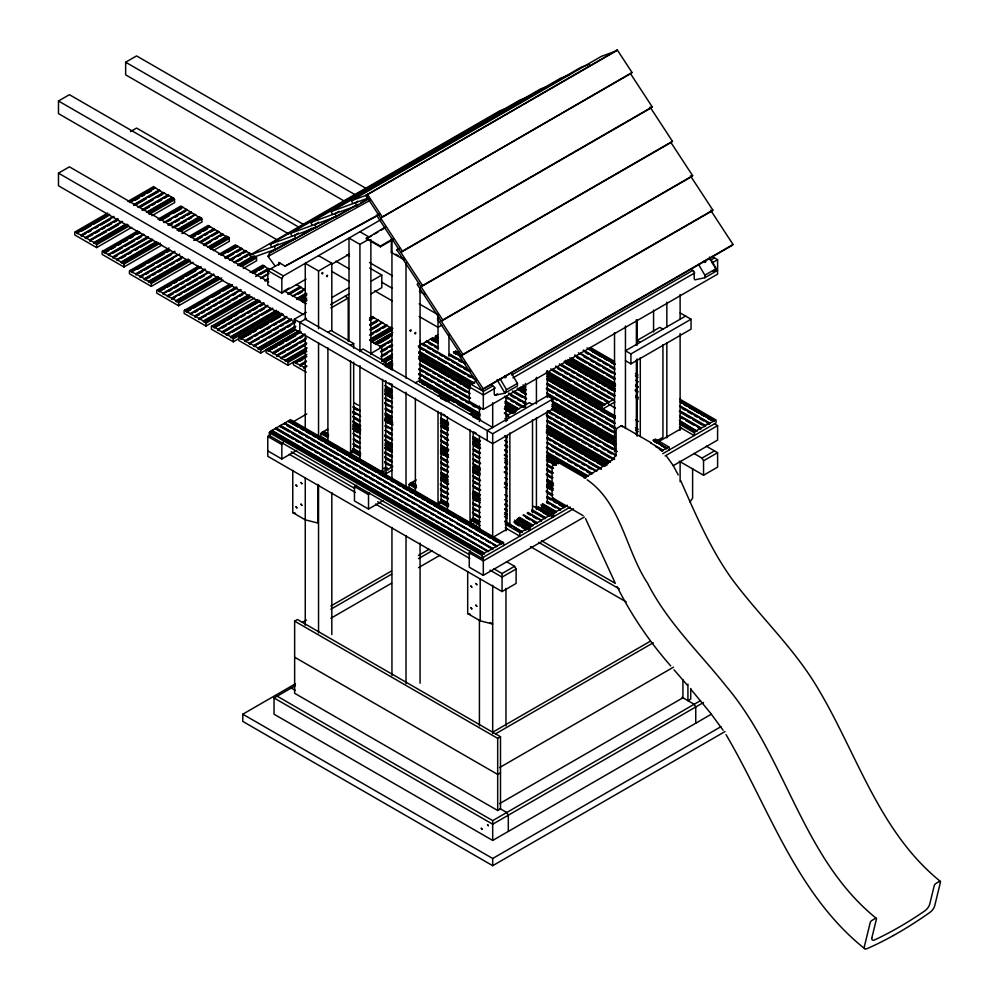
<?xml version="1.0" encoding="UTF-8"?>
<svg xmlns="http://www.w3.org/2000/svg" width="999" height="999" viewBox="0 0 999 999"><rect width="100%" height="100%" fill="white"/><g stroke="black" fill="none" stroke-linecap="round" stroke-linejoin="round"><path stroke-width="1.5" d="M871.89 937.724L876.435 919.092A2.173 0.924 -49.2 0 0 875.236 918.518L872.115 920.304A2.173 0.924 -49.2 0 0 870.179 922.714L864.372 946.528A6.531 2.76 -49.2 0 0 867.969 948.251A284.765 120.142 -49.2 0 0 893.418 935.514M296.865 237.637L269.593 252.909L268.032 256.368L275.249 266.258M511.113 372.615L517.432 383.379L506.493 389.685L504.932 393.144L494.992 395.279L494.255 394.081L494.255 386.863L490.397 384.64M280.369 263.261L267.782 270.529L267.782 284.965L281.83 293.069L281.83 278.646L283.391 275.936L380.731 219.743M570.329 507.055L481.755 558.191L269.343 435.552L269.343 432.667L271.366 430.769L484.415 553.771L484.415 553.046L271.99 430.419L271.366 431.493L271.366 430.769M267.782 450.886L281.83 459.003L281.83 444.567L283.391 441.87M392.132 470.167L385.701 473.876L320.879 436.451L320.879 433.566L322.914 431.68L328.309 434.79M437.55 334.827L434.902 337.088L437.587 338.636M356.543 485.302L354.458 486.501L354.458 500.936L368.519 509.04L368.519 494.617L369.555 492.819M392.02 466.62L387.737 469.817L387.737 469.093L386.326 469.905L385.701 473.876M480.194 528.434L409.128 487.4L409.128 484.515L411.163 482.629L416.521 485.726M711.975 256.468L717.607 259.715L717.607 274.138L483.316 409.403L469.268 401.286L469.268 386.85L470.829 384.153L476.236 381.031M584.303 517.02L483.316 575.324L469.268 567.207L469.268 552.784L470.304 550.973M481.755 558.191L482.38 554.22L484.415 553.771M527.484 528.683L530.169 530.232L530.169 527.347L532.829 525.099L519.393 517.332M614.885 401.973L602.022 409.403L602.022 406.518L604.682 404.258L547.115 371.029M549.575 514.385L553.608 516.708L553.608 513.823L556.256 511.575L542.819 503.808M679.382 427.01L694.18 435.552L694.804 431.58L696.827 431.131L679.357 420.317M504.52 376.099C503.571 379.508 508.379 376.71 504.92 375.861M689.934 501.96L692.607 498.189L692.607 468.531M630.631 73.864L652.247 106.905L650.761 108.129L400.849 252.41L402.347 251.186L365.896 195.454L617.295 49.95L632.042 72.502L630.556 73.726L380.644 218.007L632.042 72.502M650.012 106.993L672.452 141.309L670.953 142.532L421.054 286.813L422.552 285.589L376.748 215.547L378.234 214.323M615.809 51.174L617.295 49.95M671.041 142.657L692.657 175.712L691.158 176.935L441.258 321.216L442.744 319.992L396.953 249.95L398.439 248.726M418.643 283.129L417.157 284.353L462.949 354.383L461.463 355.619L711.363 211.338L712.861 210.102L690.409 175.787M438.848 317.532L437.362 318.756L483.154 388.786L481.668 390.022L457.567 353.159L459.053 351.935M710.614 210.19L733.054 244.505L731.568 245.742L481.668 390.022M277.959 240.334L58.479 113.624L58.479 100.999L69.418 94.693L299.663 227.622M345.117 201.561L125.649 74.85L125.649 62.225L136.576 55.919L365.472 188.062M295.467 322.59L58.479 185.764L58.479 173.139L69.418 166.833L268.694 281.88M130.507 131.568L136.576 128.059L303.534 224.45M107.717 213.074L74.775 232.093L74.775 234.977L96.641 247.602L131.643 227.385M127.909 201.411L153.496 186.638L163.486 193.132M75.4 231.731L76.811 232.542L107.767 214.66M129.321 202.223L154.895 187.45M76.811 232.542L76.811 233.267L109.74 214.248M129.945 202.585L155.519 187.812M81.468 231.293L90.897 225.849M93.581 224.3L108.404 215.747M135.327 200.2L139.361 197.864M142.058 196.316L144.755 194.755M147.44 193.207L151.486 190.871M76.811 233.267L81.094 235.027L113.411 216.371M133.616 204.708L159.191 189.935M81.094 235.027L81.094 235.739L114.036 216.721M133.616 205.432L159.815 190.297M81.094 235.739L85.764 233.766M88.461 232.218L91.146 230.657M95.192 228.334L97.877 226.773M100.574 225.225L110.002 219.78M135.589 205.007L146.353 198.789M149.051 197.24L158.479 191.796M81.731 236.101L81.731 235.377L85.39 237.5L117.707 218.843M137.912 207.18L163.486 192.42M85.39 237.5L85.39 238.224L118.332 219.206M138.536 207.542L164.111 192.77L168.406 195.979L168.406 195.255L172.078 197.377L172.39 198.277L148.152 212.263M85.39 238.224L92.757 234.703M95.442 233.142L99.488 230.806M102.173 229.258L104.87 227.697M107.567 226.149L111.601 223.813M114.298 222.265L116.983 220.704M139.872 207.492L153.346 199.713M157.38 197.377L162.762 194.268M86.014 238.586L86.014 237.862L89.685 239.985L122.003 221.328M142.208 209.665L167.782 194.892M89.685 239.985L89.685 240.709L122.627 221.691M142.208 210.389L168.406 195.255M89.685 240.709L106.468 231.731M109.166 230.182L118.594 224.738M145.517 209.191L149.563 206.855M152.248 205.307L154.945 203.746M157.642 202.198L161.676 199.862M164.373 198.314L167.058 196.753M90.31 241.059L90.31 240.347L93.981 242.457L124.95 224.588M146.503 212.15L172.078 197.377M93.981 242.457L93.981 243.182L126.923 224.163M147.128 212.5L172.702 197.74L174.113 198.551L174.738 202.51L151.848 215.734M94.293 243.369L125.262 225.487M98.651 241.209L113.461 232.655M117.495 230.332L125.574 225.662M148.464 212.45L156.543 207.78M159.241 206.231L168.669 200.787M93.981 243.182L96.016 243.631L128.334 224.975M148.526 213.311L174.113 198.551M96.641 247.602L96.641 244.718L128.958 226.061M149.151 214.398L174.738 199.625M137.737 230.906L102.11 251.473L102.11 254.37L123.976 266.995L161.676 245.217M157.942 219.243L180.831 206.031L199.413 217.482L201.448 217.932L202.073 221.903L181.868 233.566M102.735 251.124L104.133 251.935L139.148 231.718M159.34 220.055L182.23 206.843M104.133 251.935L104.133 252.647L139.773 232.08M159.965 220.417L182.854 207.205M106.106 252.235L108.804 250.674M111.501 249.126L115.534 246.79M118.232 245.242L120.916 243.681M123.614 242.133L127.647 239.797M130.345 238.237L133.042 236.688M137.075 234.353L139.773 232.804M161.314 220.367L169.393 215.697M173.426 213.361L181.506 208.704M104.133 252.647L108.429 254.408L143.444 234.203M163.636 222.54L186.526 209.328M108.429 254.408L108.429 255.132L144.068 234.553M164.985 222.477L187.15 209.678M113.099 253.159L122.527 247.715M125.212 246.166L134.64 240.722M137.338 239.173L141.371 236.838M168.307 221.291L170.991 219.73M175.037 217.395L177.722 215.846M180.419 214.285L185.802 211.176M108.429 255.132L112.725 256.893L147.74 236.676M167.932 225.012L190.821 211.8M112.725 256.893L112.725 257.617L148.364 237.038M168.556 225.374L191.446 212.163M114.698 257.193L117.395 255.644M121.428 253.309L129.508 248.639M132.205 247.09L148.364 237.762M169.905 225.324L172.602 223.764M175.287 222.215L179.333 219.88M182.018 218.331L184.715 216.771M187.412 215.222L191.446 212.887M112.725 257.617L117.02 259.365L152.035 239.161M172.228 227.497L195.117 214.285M117.02 259.365L117.02 260.09L152.66 239.523M172.852 227.859L195.742 214.648M121.691 258.117L125.724 255.781M128.421 254.233L131.119 252.672M135.152 250.349L137.85 248.788M140.534 247.24L152.66 240.235M175.549 227.023L179.583 224.688M182.28 223.139L186.313 220.804M189.011 219.256L191.708 217.695M117.02 260.09L121.316 261.85L156.331 241.633M177.872 229.196L199.413 216.758M121.316 261.85L121.316 262.575L156.955 241.995M177.148 230.332L200.037 217.12M121.628 262.749L156.643 242.545M178.184 230.107L199.725 217.657M123.289 262.15L132.717 256.718M135.402 255.157L139.448 252.822M142.145 251.273L144.83 249.713M147.527 248.164L151.561 245.829M154.258 244.28L156.955 242.72M178.496 230.282L193.307 221.728M197.34 219.393L200.037 217.844M121.316 262.575L123.352 263.024L158.354 242.807M178.559 231.144L201.448 217.932M123.976 266.995L123.976 264.098L160.327 243.119M180.519 231.456L202.073 219.018M169.118 247.964L129.445 270.866L129.445 273.751L151.311 286.376L193.044 262.275M189.31 236.301L208.154 225.424L226.748 236.875L228.771 237.325L229.408 241.283L213.249 250.612M130.07 270.504L131.468 271.316L169.168 249.55M190.709 237.113L209.565 226.236M131.468 271.316L131.468 272.04L169.793 249.912M191.346 237.475L210.19 226.586M137.487 269.293L145.554 264.623M148.252 263.074L164.41 253.746M167.108 252.185L169.793 250.637M192.682 237.412L195.379 235.864M198.077 234.303L200.762 232.755M203.459 231.194L207.492 228.871M131.468 272.04L135.764 273.801L174.813 251.248M193.669 240.372L213.861 228.709M135.764 273.801L135.764 274.513L174.813 251.973M195.005 240.309L214.485 229.071M135.764 274.513L141.771 271.765M144.468 270.217L153.896 264.772M156.593 263.224L171.403 254.67M198.326 239.123L202.372 236.788M205.057 235.24L207.755 233.679M210.452 232.13L214.485 229.795M136.388 274.875L136.388 274.163L140.06 276.273L177.76 254.508M199.3 242.07L218.157 231.194M140.06 276.273L140.06 276.998L179.733 254.096M199.925 242.432L218.781 231.556M140.06 276.998L143.381 275.799M146.066 274.25L148.764 272.69M151.461 271.141L155.494 268.806M158.192 267.257L160.889 265.697M163.574 264.148L173.002 258.704M201.274 242.382L209.353 237.712M212.05 236.164L218.781 232.268M140.684 277.36L140.684 276.636L144.356 278.758L182.055 256.993M203.596 244.555L222.452 233.666M144.356 278.758L144.356 279.483L182.68 257.355M203.596 245.279L223.077 234.028M146.329 279.058L150.362 276.735M153.059 275.175L155.757 273.626M158.441 272.065L162.487 269.73M165.172 268.182L167.869 266.621M170.567 265.072L174.6 262.737M177.298 261.176L181.331 258.853M204.221 245.629L210.964 241.746M214.997 239.41L217.695 237.862M220.379 236.301L223.077 234.753M144.356 279.483L148.651 281.231L186.351 259.465M207.892 247.028L226.748 236.151M148.651 281.231L148.651 281.955L188.324 259.053M208.516 247.39L227.372 236.513M148.963 282.143L186.663 260.377M209.553 247.153L225.712 237.824M148.651 281.955L157.355 277.66M161.388 275.324L169.468 270.654M172.165 269.106L181.593 263.661M184.291 262.113L186.975 260.552M209.865 247.34L212.562 245.779M215.247 244.231L217.944 242.67M221.99 240.347L224.675 238.786M149.276 282.317L149.276 281.593L150.687 282.405L189.735 259.865M209.927 248.202L228.771 237.325M151.311 286.376L151.311 283.491L190.359 260.951M210.552 249.288L229.408 238.399M198.514 266.159L156.768 290.259L156.768 293.144L178.646 305.769L223.077 280.107M218.706 254.495L235.489 244.805L237.525 246.703L237.525 245.979L246.116 251.661L246.116 250.936L249.787 253.783L252.859 254.832M157.392 289.897L158.804 290.709L200.549 266.608M220.742 254.945L236.9 245.617M158.804 290.709L158.804 291.421L201.174 266.97M221.366 255.307L237.525 245.979M158.804 291.421L164.81 288.674M167.507 287.125L171.541 284.79M174.238 283.241L176.935 281.681M179.62 280.132L183.666 277.797M186.363 276.236L195.779 270.804M228.097 252.148L237.525 246.703M159.428 291.783L159.428 291.071L163.099 293.182L204.845 269.081M225.037 257.43L241.196 248.102M163.099 293.182L163.099 293.906L205.469 269.443M225.037 258.142L241.82 248.464M169.106 291.159L171.803 289.598M174.5 288.049L178.534 285.714M181.231 284.166L183.916 282.605M186.613 281.056L190.659 278.721M193.344 277.16L197.39 274.837M200.075 273.276L202.772 271.728M225.662 258.504L233.741 253.846M236.438 252.285L241.82 249.176M163.099 293.906L167.395 295.667L207.792 272.34M229.333 259.902L245.492 250.574M167.395 295.667L167.395 296.391L209.765 271.928M229.957 260.264L246.116 250.936M169.368 295.966L173.401 293.644M176.099 292.083L185.527 286.638M188.212 285.09L197.64 279.645M200.337 278.084L204.37 275.761M231.306 260.215L233.991 258.654M238.037 256.318L240.734 254.77M243.419 253.209L246.116 251.661M167.395 296.391L171.691 298.139L213.424 274.051M233.629 262.387L249.787 253.059M171.691 298.139L171.691 298.863L214.061 274.413M234.253 262.749L250.412 253.421M171.691 298.863L175.012 297.677M179.046 295.342L181.743 293.781M184.428 292.232L211.363 276.686M238.286 261.139L242.332 258.803M245.017 257.255L247.715 255.694M294.48 238.336L275.574 249.25L251.361 258.079L249.887 255.12L499.787 110.839L508.329 107.73M271.678 247.178L270.192 244.231L520.092 99.95L528.633 96.841M291.983 236.288L290.497 233.341L540.397 89.061L548.951 85.951M312.287 225.399L310.801 222.452L560.701 78.172L569.255 75.05M172.315 299.225L172.315 298.501L175.986 300.624L217.72 276.523M237.924 264.86L251.386 257.093M332.592 214.51L331.106 211.563L581.018 67.283L589.56 64.161M175.986 300.624L175.986 301.348L218.344 276.885M237.924 265.584L254.708 255.894M251.361 258.079L254.071 256.518M176.299 301.523L216.696 278.209M239.585 264.985L251.698 257.992M175.986 301.348L181.993 298.601M186.039 296.266L188.724 294.705M191.421 293.157L194.118 291.596M198.152 289.273L200.849 287.712M203.534 286.164L215.659 279.158M239.897 265.172L249.313 259.728M352.897 203.621L351.411 200.674L601.323 56.394L616.133 50.986L365.896 195.454M176.611 301.71L176.611 300.986L178.009 301.798L219.755 277.697M239.947 266.034L256.106 256.706L256.731 260.677L243.269 268.456M278.147 243.956L274.088 246.303L275.574 249.25M298.451 233.067L294.405 235.414L295.879 238.361L314.797 227.447M178.646 305.769L178.646 302.884L221.728 278.009M241.92 266.346L256.731 257.792M318.756 222.178L314.71 224.513L316.183 227.472L335.102 216.546M339.061 211.288L335.015 213.624L336.488 216.583L355.407 205.657M358.017 201.174L355.319 202.735L356.793 205.694L368.956 198.664M303.946 232.879L312.05 228.197M269.593 255.457L268.032 256.368L370.142 200.312M229.882 284.116L184.103 310.539L184.103 313.424L205.969 326.049L254.445 298.064M250.087 272.452L262.824 265.097L269.156 269.468L269.156 268.743L255.682 276.523M184.728 310.177L186.139 310.989L231.918 284.565M252.11 272.902L264.236 265.909M186.139 310.989L186.139 311.713L232.542 284.927M252.735 273.264L264.86 266.271M188.112 311.301L190.797 309.74M193.494 308.192L208.304 299.638M212.35 297.302L220.429 292.645M223.114 291.084L231.194 286.426M254.083 273.214L256.78 271.653M259.465 270.105L263.511 267.769M186.139 311.713L190.434 313.474L236.214 287.038M256.406 275.387L268.531 268.381M190.434 313.474L190.434 314.198L236.838 287.4M195.092 312.225L197.79 310.664M200.487 309.116L204.52 306.78M207.218 305.232L209.902 303.671M212.6 302.123L216.646 299.787M219.33 298.226L228.759 292.794M231.456 291.233L236.838 288.124M261.076 274.138L269.156 269.468M190.434 314.198L194.73 315.959L240.509 289.523M260.702 277.859L268.781 273.202M194.73 315.959L194.73 316.671L241.134 289.885M260.702 278.584L268.781 273.926M194.73 316.671L199.388 314.71M202.085 313.149L204.783 311.601M207.467 310.04L211.513 307.704M214.198 306.156L216.895 304.595M219.593 303.047L223.626 300.711M226.323 299.163L229.008 297.602M233.054 295.267L235.752 293.718M278.709 265.309L278.709 262.425L285.127 266.134L377.36 215.309M376.748 215.547L379.445 213.998M195.354 317.033L195.354 316.321L199.026 318.431L244.805 292.008M264.997 280.344L267.695 278.783M199.026 318.431L199.026 319.156L245.429 292.37M264.997 281.069L268.319 279.146M199.026 319.156L206.381 315.634M209.078 314.073L218.494 308.629M221.191 307.08L230.619 301.636M233.304 300.087L237.35 297.752M240.047 296.191L242.732 294.643M199.65 319.518L199.65 318.793L203.321 320.916L247.752 295.267M203.321 320.916L203.946 321.99L249.725 294.842M204.982 321.041L248.064 296.166M205.294 321.216L214.71 315.771M217.407 314.223L244.33 298.676M203.946 321.278L205.344 322.09L249.787 296.428M205.969 326.049L205.969 323.164L251.748 296.74M238.686 338.723L233.304 341.833L211.438 329.208L211.438 326.323L213.474 326.773L259.253 300.349M211.438 326.323L257.842 299.538M393.544 239.223L380.394 246.815L366.333 238.699L385.202 227.085M366.333 238.699L371.591 235.664M374.225 234.141L378.171 231.868M380.806 230.344L384.752 228.072M213.474 326.773L214.098 327.859L259.877 300.711M215.447 327.085L219.48 324.75M222.178 323.189L224.862 321.641M227.56 320.08L231.593 317.757M234.29 316.196L236.988 314.648M241.021 312.312L243.719 310.751M246.416 309.203L259.877 301.423M349.001 340.684L349.001 238.062L359.927 244.38L368.431 239.473M214.098 327.135L217.77 329.258L263.549 302.822M283.741 291.159L289.123 288.049M305.257 319.48L305.257 263.311L318.544 270.979L331.818 263.311L331.818 330.407M217.77 329.258L217.77 329.982L264.173 303.184M281.83 293.069L306.069 279.083M331.656 264.31L349.163 254.208M222.427 328.009L226.473 325.674M229.158 324.113L238.586 318.681M241.283 317.12L245.317 314.785M248.014 313.236L250.712 311.676M253.396 310.127L257.442 307.792M260.127 306.243L262.824 304.683M217.77 329.982L222.065 331.73L267.844 305.307M288.037 293.644L300.15 286.651L305.07 290.209L305.07 289.485L292.957 296.478M222.065 331.73L222.065 332.455L267.12 306.443M288.037 294.368L300.786 287.013M224.038 332.043L233.454 326.598M236.151 325.037L245.579 319.605M248.264 318.044L252.31 315.709M254.995 314.161L257.692 312.6M260.389 311.051L264.423 308.716M291.358 293.169L300.786 287.724M222.065 332.455L226.361 334.215L270.791 308.566M292.332 296.129L304.445 289.123M226.361 334.215L226.361 334.94L272.764 308.142M366.333 237.974L380.394 246.091L392.52 239.086M226.361 334.94L229.67 333.741M232.367 332.192L259.29 316.646M261.988 315.085L271.416 309.64M298.339 294.093L302.385 291.758M226.985 335.302L226.985 334.578L230.657 336.7L276.436 310.264M296.628 298.601L306.056 293.157M230.657 336.7L230.657 337.412L276.436 310.989M296.628 299.325L306.681 293.519M230.969 337.6L276.748 311.164M296.94 299.5L306.368 294.068M230.657 337.412L236.663 334.665M239.36 333.117L242.045 331.556M246.091 329.22L248.776 327.672M251.473 326.111L260.901 320.679M264.935 318.344L267.632 316.783M270.329 315.234L275.712 312.125M299.95 298.127L306.681 294.243M231.281 337.774L231.281 337.05L232.68 337.862L278.459 311.438M298.664 299.775L306.743 295.117M233.304 341.833L233.304 338.948L279.083 312.512M300.624 300.075L306.019 296.965M281.144 313.137L238.773 337.6L238.773 340.484L260.639 353.109L298.339 331.343M301.336 301.473L306.718 298.364M239.398 337.237L240.809 338.049L282.542 313.948M302.734 302.285L306.78 299.95M240.809 338.049L240.809 338.773L283.167 314.31M303.371 302.647L306.78 300.674M391.321 239.073L391.321 252.41L391.945 252.048M240.809 338.773L250.849 333.691M253.546 332.13L256.243 330.582M260.277 328.246L268.356 323.576M271.054 322.028L280.482 316.583M396.953 249.95L399.65 248.389M241.433 339.123L241.433 338.411L245.105 340.522L286.838 316.433M245.105 340.522L245.105 341.246L286.114 317.57M248.414 340.06L252.46 337.724M255.145 336.163L257.842 334.615M260.539 333.054L264.573 330.731M267.27 329.171L269.955 327.622M274.001 325.287L276.698 323.726M279.383 322.178L284.765 319.068M402.347 251.186L652.247 106.905M245.105 341.246L249.388 343.007L291.134 318.906M249.388 343.007L249.388 343.731L291.758 319.268M249.388 343.731L259.44 338.649M262.138 337.088L271.566 331.656M274.25 330.095L278.296 327.759M280.981 326.211L283.679 324.65M286.376 323.102L290.409 320.766M487.225 440.509L487.225 430.594L547.352 395.879L552.822 399.026L552.822 408.953L492.694 443.668L294.33 329.146L294.33 319.23L306.356 312.287M331.743 297.627L349.113 287.6M250.025 344.093L250.025 343.369L253.684 345.492L295.429 321.391M253.684 345.492L253.684 346.203L295.429 322.115M253.684 346.203L266.433 339.573M269.131 338.012L278.546 332.58M281.243 331.019L285.277 328.683M287.974 327.135L290.672 325.574M306.481 318.519L299.8 322.377L299.8 332.305M330.532 304.633L349.238 293.831M370.866 281.356L381.793 275.037L381.793 287.662L370.866 293.981M254.308 346.566L254.308 345.841L257.979 347.964L295.679 326.198M257.979 347.964L257.979 348.688L295.679 326.923M258.291 348.863L294.655 327.884M259.952 348.276L262.65 346.715M265.347 345.167L274.762 339.722M277.46 338.162L292.27 329.62M330.894 308.029L348.214 298.039L348.214 341.321M257.979 348.688L260.015 349.138L295.017 328.933M260.639 353.109L260.639 350.224L295.642 330.007M298.426 331.119L266.109 349.775L266.109 352.659L287.974 365.284L306.818 354.395M266.733 349.413L268.132 350.224L300.449 331.568M268.132 350.224L268.132 350.936L301.074 331.93M268.132 350.936L276.835 346.641M279.533 345.08L283.579 342.757M286.263 341.196L295.692 335.751M268.756 351.298L268.756 350.587L272.427 352.697L304.745 334.041M272.427 352.697L273.052 353.783L305.369 334.403M274.4 353.009L278.446 350.674M281.131 349.113L283.828 347.565M286.526 346.004L290.559 343.681M293.256 342.12L295.941 340.572M299.987 338.236L302.685 336.675M273.052 353.059L276.723 355.182L306.343 338.074M276.723 355.182L276.723 355.906L306.343 338.798M276.723 355.906L285.427 351.598M288.124 350.05L297.552 344.605M300.237 343.044L304.283 340.709M277.347 356.268L277.347 355.544L281.019 357.654L306.606 342.894M281.019 357.654L281.019 358.379L306.606 343.606M284.34 357.192L305.881 344.755M327.909 332.305L331.031 330.494L353.683 343.569L353.683 348.214M281.019 358.379L285.314 360.139L306.855 347.702M285.314 360.139L285.314 360.864L306.855 348.426M285.627 361.039L305.831 349.375M285.314 360.864L288.636 359.665M291.333 358.117L300.749 352.672M303.446 351.111L306.144 349.563M285.939 361.226L285.939 360.502L287.35 361.313L306.193 350.424M287.974 365.284L287.974 362.4L306.818 351.511M422.552 285.589L672.452 141.309M369.468 318.044L372.165 316.496L391.059 328.134L370.866 339.785M294.068 361.588L295.467 362.4L306.243 356.181M369.53 319.643L373.564 317.307M295.467 362.4L295.467 363.112L306.868 356.531M369.53 320.354L374.188 317.67M300.137 361.139L302.822 359.59M295.467 363.112L299.762 364.872L306.493 360.989M369.78 324.45L377.859 319.792M299.762 364.872L299.762 365.597L306.493 361.713M369.78 325.174L378.484 320.142M299.762 365.597L304.433 363.624M370.404 325.537L377.135 321.641M300.387 365.959L300.387 365.234L304.058 367.357L306.755 365.796M370.042 329.258L382.155 322.265M304.058 367.357L304.058 368.082L306.755 366.521M370.042 329.982L382.779 322.627M370.666 330.344L378.746 325.686M350.562 345.379L353.683 343.569M370.292 334.078L386.451 324.75M369.568 335.214L387.075 325.112M370.916 335.152L373.614 333.604M376.298 332.043L380.344 329.72M383.042 328.159L385.726 326.611M370.554 338.886L390.746 327.222M369.83 340.022L391.371 327.585L391.371 328.309M371.178 339.972L375.212 337.637M377.909 336.076L387.325 330.644M371.228 340.834L392.782 328.396M371.853 341.92L392.058 330.257M359.927 350.786L363.049 348.988L385.701 362.063L385.701 366.695M373.913 343.444L392.757 332.555M374.55 343.244L392.058 333.142M375.312 344.255L391.471 334.927M375.936 344.605L392.095 335.277M379.982 343.007L389.41 337.562M379.608 346.728L391.733 339.735M379.608 347.452L392.357 340.097M382.929 346.253L385.626 344.705M388.311 343.144L391.009 341.596M370.866 353.496L381.793 347.177L381.793 359.802M381.218 350.761L391.983 344.543M380.494 351.898L392.607 344.905M383.179 351.074L387.225 348.738M389.91 347.177L392.607 345.629M442.744 319.992L692.657 175.712M381.468 355.582L392.245 349.363M380.744 356.718L392.245 350.075M383.441 355.881L387.475 353.546M441.67 325.237L438.024 327.347L419.168 316.458M381.718 360.389L392.495 354.17M381.718 361.114L392.495 354.895M382.043 361.288L391.458 355.844M382.355 361.476L391.77 356.031M383.753 361.563L391.833 356.893M385.726 361.863L392.457 357.979M382.58 363.861L385.701 362.063M271.99 430.419L275.662 428.296L488.086 551.648L488.711 551.298L276.286 427.934L275.662 429.021L275.662 428.296M276.286 427.934L279.957 425.811L493.007 548.813L280.582 425.449L279.957 426.536L279.957 425.811M280.582 425.449L284.253 423.339L497.302 546.328L284.877 422.977L284.253 424.051L284.253 423.339M284.877 422.977L288.549 420.854L501.598 543.856L501.598 543.131L289.173 420.492L288.549 421.578L288.549 420.854M289.173 420.492L290.584 419.68L503.621 542.682L503.621 545.566M385.726 364.747L392.457 360.864M419.642 345.167L422.09 343.756L470.492 371.703M422.09 343.756L422.09 344.48L426.386 341.271L438.486 348.264M426.386 341.271L426.386 341.995L430.681 338.798L438.024 343.032M437.712 343.219L430.994 339.335L432.717 337.625L438.086 340.734M506.443 561.625L514.56 566.308L516.121 569.018L516.121 583.441L502.06 591.558L267.782 456.293L267.782 436.451L270.467 434.902M292.008 422.465L306.83 413.911M322.914 431.68L322.914 432.392L327.21 429.195L327.21 429.92L327.834 429.558M281.83 459.003L296.641 450.449M462.949 354.383L712.861 210.102M415.372 382.804L418.506 380.994L441.146 394.068L441.146 398.713M438.024 395.879L441.146 394.068M352.635 452.385L350.562 453.583L350.562 360.839M447.39 401.286L450.524 399.488L473.164 412.562L473.164 417.195M483.154 388.786L733.054 244.505M470.829 384.153L483.316 391.371L492.782 385.901M511.713 374.975L692.844 270.392M710.426 260.252L714.485 257.904M495.442 387.974L483.316 394.967L469.268 386.85M512.937 377.872L694.717 272.927M712.212 262.824L717.607 259.715M494.992 395.279L497.49 393.831M704.857 277.722L704.857 275.175L715.796 268.856L717.357 270.504L704.857 277.722L694.917 279.845L694.18 278.659L694.18 271.441L690.321 269.218M470.042 414.36L473.164 412.562M379.22 472.215L381.918 470.654M384.665 470.866L382.58 472.077L382.58 379.32M506.743 420.354L506.743 415.709L529.395 402.634L532.517 404.445M685.589 316.071L625.449 350.786L630.918 353.946L691.046 319.23L691.046 329.146L630.918 363.861L625.449 360.701M294.33 319.23L492.694 433.753L552.822 399.026M411.163 482.629L411.163 483.341L415.459 480.144M415.459 480.869L416.084 479.782M368.519 509.04L383.329 500.499M604.682 404.258L608.978 402.51L608.978 401.785L552.747 369.318M608.978 401.785L613.274 400.025L613.274 399.3L555.706 366.071M440.109 502.884L438.024 504.083L438.024 411.338M620.816 426.049L617.694 427.847A2.173 1.261 -60 0 0 616.121 430.507L616.133 452.397A6.506 3.759 -60 0 1 612.062 459.915M294.643 621.141L297.452 619.517L500.499 736.738L500.499 808.878L497.689 810.501L294.643 693.281L294.643 621.141L497.689 738.361L500.499 736.738M472.127 521.366L470.042 522.577L470.042 429.82M302.447 622.402L306.493 620.067M330.769 606.056L391.446 571.016M418.419 555.444L429.195 549.225M471.004 525.087L473.701 523.526M330.881 609.228L391.558 574.2M418.531 558.628L432.018 550.849M473.813 526.71L476.511 525.149M330.881 618.244L391.558 583.216M418.531 567.644L440.097 555.194M656.281 441.208L662.936 437.362L662.936 344.605M492.457 537.587L507.317 529.008M657.379 442.37L681.705 428.321M484.415 553.046L488.086 550.936M488.711 550.574L493.007 548.813M493.007 548.089L497.302 546.328M497.302 545.616L501.598 543.856M501.598 543.131L502.997 542.32M505.219 524.175L519.83 532.604L522.29 531.905L504.832 521.103M522.29 531.181L526.585 529.42L526.585 528.708L514.497 521.728M526.585 528.708L527.984 527.897M532.829 525.099L536.5 522.976L536.5 523.701L537.125 522.614L523.676 514.86M537.125 522.614L541.421 520.854L541.421 520.142L527.971 512.375M541.421 520.142L545.092 518.019L545.092 518.743L545.716 517.657L532.267 509.89M545.716 517.657L549.388 515.534L549.388 516.258L550.012 515.172L535.227 506.643M550.012 515.172L551.423 514.36M556.256 511.575L559.927 509.453L559.927 510.177L560.551 509.09L547.115 501.323M560.551 509.09L564.847 507.33L564.847 506.605L547.377 496.515M564.847 506.605L567.295 505.194M650.761 443.044L662.861 450.025L667.157 448.264L653.708 439.785M667.157 447.552L668.556 446.74M696.827 430.419L700.499 428.296L700.499 429.021L701.123 427.934L679.62 415.509M701.123 427.934L705.419 426.173L705.419 425.449L679.882 410.701M705.419 425.449L709.09 423.339L709.09 424.051L709.715 422.977L680.144 405.894M709.715 422.977L714.01 421.216L714.01 420.492L680.394 401.086M714.01 420.492L715.421 419.68M659.54 449.55L662.237 451.111L662.861 450.025M662.749 453.696L716.046 422.927L716.046 420.042L679.745 399.088M573.526 508.816L483.316 560.901L469.268 552.784M665.097 455.956L717.607 425.636L717.607 440.059L673.164 465.721M725.037 731.555L492.694 865.696L242.782 721.415L242.782 714.198L295.467 683.778M711.35 714.198L492.694 840.446L274.026 714.198L274.026 697.964L295.254 685.714M493.956 568.843L502.06 573.526L514.56 566.308M693.868 453.409L701.985 458.091L714.485 450.886M516.121 569.018L502.06 577.122L489.947 570.129M703.546 475.237L703.546 460.801L717.607 452.684L717.607 467.12L703.546 475.237L679.308 461.238M492.694 732.23L650.449 641.146M495.504 733.853L653.259 642.769M499.55 767.594L673.488 667.17M500.499 772.814L497.689 774.437L294.643 657.205M499.55 803.658L682.929 697.789L682.929 679.757M277.148 696.166L492.694 820.604L700.561 700.586M703.546 702.472L492.694 824.212L274.026 697.964M242.782 714.198L492.694 858.478L720.978 726.673M939.272 881.53L936.15 883.341A2.173 0.924 -49.2 0 0 934.215 885.738L929.682 904.357A6.506 2.747 -49.2 0 1 924.525 911.1A275.761 116.346 -49.2 0 1 874.874 939.797A6.506 2.747 -49.2 0 1 871.852 937.749M280.095 247.003C277.522 248.489 282.892 245.404 280.282 246.915M893.406 935.526L898.613 932.554A284.765 120.142 -49.2 0 0 930.406 912.05A6.456 2.722 -49.2 0 0 934.677 905.943L940.471 882.117A2.173 0.924 -49.2 0 0 939.272 881.555M302.31 234.64L314.56 227.922M330.894 218.943L333.616 217.457M269.593 252.909L358.092 204.333M360.814 202.834L368.981 198.351M285.127 266.134L379.72 214.385M351.411 200.674L366.233 195.267L367.707 198.227L331.106 211.563M310.801 222.452L356.793 205.694M290.497 233.341L336.488 216.583M270.192 244.231L316.183 227.472M249.887 255.12L295.879 238.361M713.099 271.416L717.357 270.504L709.452 257.055M292.769 470.479L292.769 512.612L295.542 513.324M467.694 571.478L467.694 613.611L470.479 614.323M467.694 613.611L480.194 620.816L492.694 624.025L490.197 622.577M680.257 312.987L691.046 319.23M662.936 329.146L659.815 327.347L637.162 340.422L640.284 342.22M125.649 62.225L355.894 195.155M590.384 347.502L614.585 361.463M635.376 373.476L638.061 375.025M588.985 348.314L614.522 363.062M587.012 347.889L615.247 364.198M635.414 375.836L638.099 377.385M679.77 401.448L714.01 421.216M588.673 349.213L614.21 363.961M681.43 402.772L713.698 421.391M592.382 351.723L601.798 357.155M604.482 358.703L607.18 360.252M611.213 362.587L613.898 364.136M683.803 404.495L686.5 406.056M689.185 407.604L698.601 413.037M701.286 414.585L703.97 416.146M708.004 418.469L710.701 420.03M714.485 423.826L717.607 425.636M583.341 350.012L614.26 367.869M635.776 380.282L638.461 381.83M583.341 350.736L614.984 369.006M679.507 406.256L709.715 423.701M585.402 352.647L588.099 354.195M590.784 355.756L594.817 358.079M597.502 359.628L600.187 361.188M602.884 362.737L606.917 365.06M609.602 366.621L613.636 368.943M682.205 408.529L684.889 410.089M687.574 411.638L691.608 413.961M694.305 415.522L696.99 417.07M699.675 418.618L703.708 420.954M706.405 422.502L709.09 424.051M580.394 353.271L615.347 373.451M635.514 385.09L638.199 386.638M578.421 352.847L615.347 374.175M635.514 385.814L638.199 387.362M679.245 411.064L705.419 426.173M583.803 356.68L587.837 359.003M590.521 360.564L593.206 362.113M595.904 363.661L599.937 365.996M602.622 367.545L612.025 372.977M680.594 412.562L690.009 417.994M692.694 419.555L702.11 424.987M574.75 354.97L615.084 378.259M635.252 389.897L637.936 391.458M359.927 231.756L369.642 237.362M574.75 355.694L615.084 378.983M635.252 390.621L637.936 392.17M680.331 416.645L701.123 428.658M576.81 357.605L586.226 363.037M588.911 364.598L603.708 373.127M606.393 374.687L614.46 379.345M680.331 417.37L683.016 418.931M685.714 420.479L693.781 425.137M697.814 427.46L700.499 429.021M395.779 254.258L398.339 255.732M400.899 257.205L403.446 258.679M391.321 252.41L404.108 259.777M571.803 358.229L614.822 383.067M569.83 357.817L615.534 384.203M635.701 395.841L638.398 397.402M680.069 421.466L696.827 431.131M572.514 360.09L577.897 363.186M580.581 364.747L584.615 367.07M587.312 368.619L596.715 374.063M599.412 375.612L602.097 377.16M604.782 378.708L608.816 381.044M611.5 382.592L614.198 384.153M684.103 424.513L686.8 426.061M689.485 427.609L693.518 429.945M569.767 359.403L615.484 385.789M635.639 397.427L638.336 398.988M680.007 423.052L694.804 431.58M567.794 359.702L614.86 386.875M679.382 424.125L694.18 432.667M565.696 360.302L615.234 388.898M564.298 361.114L615.159 390.484M564.298 361.825L615.159 391.196M565.322 362.787L614.847 391.383M566.346 363.736L575.711 369.143M578.396 370.691L587.762 376.099M590.446 377.647L593.119 379.195M597.14 381.518L599.812 383.054M602.497 384.603L605.169 386.151M607.842 387.699L611.863 390.01M706.368 446.203L717.607 452.684M561.338 364.36L614.885 395.279M559.378 363.948L614.885 396.004M560.714 365.447L568.743 370.08M571.416 371.628L574.1 373.176M576.773 374.712L580.794 377.035M583.466 378.584L586.151 380.132M588.823 381.668L592.844 383.991M595.516 385.539L598.201 387.088M600.874 388.636L604.894 390.946M607.567 392.495L614.26 396.353M555.706 366.783L613.274 400.025M557.754 368.693L561.775 371.016M564.447 372.565L567.12 374.101M569.805 375.649L573.813 377.972M576.498 379.52L579.17 381.056M581.855 382.605L591.221 388.024M593.906 389.56L608.628 398.064M369.518 262.537L392.407 275.761M419.33 291.308L424.725 294.418M550.786 368.906L608.978 402.51M552.122 370.404L560.152 375.037M562.824 376.586L570.866 381.218M574.875 383.541L589.61 392.045M592.282 393.594L601.66 399.001M604.333 400.549L607.005 402.098M608.703 404.245L615.471 408.154M635.739 419.855L638.448 421.416M346.79 254.832L349.475 256.381M369.68 268.044L381.793 275.037M546.49 371.391L604.682 404.982M546.49 372.103L551.835 375.199M555.856 377.522L563.886 382.155M566.57 383.703L569.243 385.252M573.264 387.562L582.629 392.982M585.314 394.518L587.986 396.066M590.671 397.614L600.037 403.022M546.416 372.977L602.647 405.432M547.127 374.825L602.022 406.518M546.84 376.461L615.409 416.046M635.576 427.697L638.261 429.245M655.119 438.973L669.18 447.09L669.18 449.987M381.468 282.068L392.245 288.286M419.168 303.833L438.024 314.722L438.024 349.912M576.585 394.717L580.606 397.04M547.502 378.471L614.722 417.27M546.878 378.821L615.446 418.406M635.601 430.057L638.299 431.605M653.084 440.147L667.157 448.264M547.19 379.37L614.41 418.181M653.396 440.684L666.845 448.451M546.878 379.545L561.663 388.087M564.348 389.635L573.763 395.067M576.448 396.628L579.145 398.176M583.179 400.499L585.864 402.06M588.548 403.608L592.582 405.944M595.279 407.492L597.964 409.041M600.649 410.601L604.682 412.924M607.38 414.473L610.064 416.034M654.432 441.645L657.117 443.194M661.151 445.529L666.533 448.626M621.927 425.924L651.236 442.844M58.479 100.999L288.723 233.928M335.851 261.139L349.313 268.918M547.24 383.279L614.46 422.077M546.615 383.628L615.184 423.226M655.506 446.503L662.861 450.749M546.615 384.353L554.682 389.011M557.367 390.572L560.052 392.12M562.749 393.668L566.783 396.004M569.467 397.552L572.152 399.101M574.85 400.661L578.883 402.984M581.568 404.533L590.983 409.965M593.668 411.526L603.084 416.958M605.769 418.506L613.836 423.164M318.544 255.657L331.818 263.311M546.977 388.087L615.546 427.672M546.353 388.449L615.546 428.384M546.353 389.16L553.071 393.044M555.769 394.593L565.172 400.037M567.857 401.586L594.755 417.107M597.439 418.656L606.855 424.088M609.54 425.649L613.573 427.972M374.737 290.809L392.245 300.911M546.715 392.894L615.284 432.48M546.715 393.606L615.284 433.204M548.776 395.529L556.843 400.187M560.876 402.51L575.661 411.051M578.359 412.599L587.762 418.032M590.459 419.592L593.144 421.141M597.177 423.464L599.862 425.025M602.559 426.573L611.962 432.005M331.818 271.428L349.313 281.543M551.835 400.799L615.022 437.287M522.976 384.865L525.661 386.413M551.835 401.523L615.022 438.012M552.547 402.659L555.244 404.22M559.278 406.543L568.681 411.975M571.378 413.524L574.063 415.084M576.748 416.633L580.781 418.968M583.466 420.517L586.163 422.065M588.848 423.613L592.882 425.949M595.566 427.497L604.982 432.929M607.667 434.49L614.397 438.361M435.527 336.001L438.211 337.55M522.914 386.451L525.599 387.999M552.484 403.534L614.335 439.235M520.941 386.763L526.323 389.86M551.86 404.607L615.047 441.096M455.569 350.824L459.602 353.147M519.38 387.662L525.474 391.183M551.648 406.293L615.559 443.181M598.913 434.665L601.61 436.213M611.013 441.645L613.711 443.206M431.306 338.436L438.024 342.32M454.158 351.636L459.54 354.732M517.345 388.112L525.412 392.769M552.31 408.291L615.496 444.767M453.534 351.985L461.6 356.643M517.345 388.836L526.136 393.906M551.685 408.653L614.872 445.129M453.846 352.535L457.879 354.857M518.381 389.785L526.448 394.443M551.997 409.19L613.836 444.905M433.366 341.071L430.681 338.798M453.534 352.709L456.231 354.27M520.754 391.521L524.787 393.856M551.685 409.378L559.752 414.036M562.437 415.584L565.122 417.132M567.819 418.693L571.853 421.016M574.537 422.565L577.222 424.125M579.907 425.674L583.94 427.997M586.638 429.558L596.041 434.99M598.738 436.538L608.141 441.97M427.01 340.909L437.762 347.128M449.862 354.108L464.66 362.649M514.398 391.371L526.498 398.351M548.014 410.776L615.234 449.587M449.238 354.47L465.372 363.786M512.425 390.946L526.498 399.076M547.39 411.138L617.295 451.498M429.071 343.544L431.768 345.105M434.453 346.653L437.137 348.201M449.238 355.194L455.969 359.078M458.653 360.627L461.338 362.175M513.773 392.445L521.84 397.103M548.726 412.624L552.759 414.96M555.456 416.508L558.141 418.069M560.826 419.617L564.86 421.94M567.557 423.501L570.242 425.05M572.927 426.598L576.96 428.933M579.645 430.482L589.06 435.914M591.745 437.462L599.812 442.12M603.846 444.455L611.912 449.113M345.092 296.228L348.214 298.039M422.714 343.394L469.767 370.567M508.766 393.069L526.236 403.159M546.403 414.81L616.308 455.169M508.766 393.793L526.236 403.883M546.403 415.522L616.308 455.881M422.09 344.48L424.787 346.029M427.472 347.577L430.157 349.138M432.842 350.686L436.875 353.009M439.572 354.57L442.257 356.119M444.942 357.667L448.976 360.002M451.673 361.551L454.358 363.099M457.043 364.66L461.076 366.983M463.773 368.544L467.807 370.866M510.826 395.704L514.86 398.039M517.544 399.588L520.229 401.136M522.927 402.697L525.611 404.245M547.127 416.658L551.161 418.993M553.846 420.542L561.913 425.199M565.946 427.535L580.731 436.063M583.416 437.624L592.832 443.057M595.516 444.605L598.214 446.153M602.247 448.489L604.932 450.037M607.617 451.585L611.65 453.921M418.419 345.879L473.538 377.697M505.806 396.328L524.625 407.192M547.489 420.392L614.71 459.203M418.419 346.591L475.611 379.608M504.47 396.266L523.289 407.142M546.865 420.754L614.085 459.552M419.143 347.727L423.176 350.062M425.861 351.611L435.277 357.043M437.962 358.604L446.029 363.261M450.062 365.584L464.847 374.126M467.544 375.674L470.229 377.222M505.182 397.415L507.879 398.963M510.564 400.512L513.249 402.06M515.934 403.621L519.967 405.944M546.865 421.466L561.65 430.007M564.335 431.556L573.751 437M576.435 438.549L579.133 440.097M581.818 441.645L585.851 443.981M588.536 445.529L591.221 447.09M593.918 448.638L597.951 450.961M600.636 452.522L610.052 457.954M419.505 351.461L474.625 383.279M505.544 401.136L518.993 408.891M547.227 425.199L610.414 461.675M418.881 351.823L473.276 383.229M504.92 401.498L518.369 409.253M546.603 425.562L610.414 462.4M418.881 352.547L426.948 357.192M429.632 358.753L445.766 368.069M448.451 369.618L451.148 371.166M453.833 372.727L457.867 375.05M460.551 376.598L463.249 378.159M465.934 379.707L469.967 382.03M508.953 404.545L517.02 409.203M550.636 428.608L554.67 430.931M557.355 432.492L560.039 434.041M562.737 435.589L566.77 437.924M569.455 439.473L572.14 441.021M574.837 442.582L578.871 444.905M581.555 446.466L590.971 451.898M593.656 453.446L603.059 458.878M418.818 353.409L472.589 384.453M504.857 403.084L516.958 410.065M546.54 427.147L608.379 462.849M270.904 268.731L283.391 275.936M419.543 355.269L470.629 384.765M505.581 404.945L516.333 411.151M547.252 429.008L607.754 463.936M300.15 286.651L296.491 284.528L296.491 285.252M418.693 356.581L470.404 386.438M504.732 406.256L515.496 412.475M546.416 430.319L606.917 465.247M267.782 270.529L281.83 278.646M548.601 432.667L552.634 434.99M584.902 453.621L587.587 455.169M597.002 460.614L599.687 462.162M418.631 358.166L469.717 387.662M504.682 407.842L514.085 413.274M546.353 431.905L605.506 466.058M418.631 358.891L470.442 388.798M504.682 408.566L512.749 413.224M546.353 432.629L604.158 466.009M419.667 359.852L468.069 387.787M504.37 408.753L512.437 413.411M547.39 433.591L603.846 466.183M422.04 361.576L436.838 370.117M439.523 371.665L448.926 377.11M451.623 378.658L454.308 380.207M458.341 382.542L461.026 384.091M463.723 385.639L467.757 387.974M506.743 410.477L510.776 412.812M548.414 434.54L551.111 436.101M553.796 437.649L557.829 439.972M560.514 441.533L563.211 443.081M565.896 444.63L569.929 446.965M572.614 448.514L582.03 453.946M584.715 455.494L594.13 460.939M596.815 462.487L603.533 466.371M419.717 363.761L469.455 392.47M504.42 412.649L508.454 414.985M547.44 437.487L601.211 468.543M419.093 364.111L470.179 393.606M504.42 413.374L507.829 415.347M546.815 437.849L601.211 469.268M420.442 365.609L429.845 371.041M432.542 372.602L435.227 374.15M437.912 375.699L441.945 378.034M444.63 379.583L447.327 381.131M450.012 382.692L454.046 385.015M456.73 386.576L466.146 392.008M546.815 438.573L550.849 440.909M553.533 442.457L556.218 444.006M558.916 445.566L562.949 447.889M565.634 449.438L585.801 461.088M588.486 462.637L597.902 468.069M506.743 415.709L509.865 417.52M419.455 368.569L470.541 398.064M547.177 442.307L596.915 471.016M284.852 291.209L306.393 303.646M369.68 340.184L381.793 347.177M418.831 368.918L469.917 398.414M504.87 418.606L507.567 420.154M546.553 442.657L596.291 471.378M418.831 369.642L422.864 371.978M425.549 373.526L428.246 375.075M430.931 376.635L434.965 378.958M437.649 380.507L440.347 382.068M443.032 383.616L468.568 398.364M551.923 446.491L566.72 455.032M569.405 456.58L578.821 462.013M581.505 463.561L584.19 465.122M588.224 467.445L590.921 468.993M419.193 373.376L479.695 408.304M546.915 447.115L592.619 473.501M418.569 373.738L480.407 409.44M546.291 447.465L591.995 473.863M418.569 374.45L421.253 376.011M423.951 377.56L432.018 382.217M436.051 384.54L450.836 393.082M453.521 394.63L456.206 396.191M460.239 398.514L462.937 400.062M465.621 401.623L468.306 403.171M472.34 405.507L475.037 407.055M550.324 450.524L553.009 452.072M555.694 453.621L559.727 455.956M562.425 457.505L565.109 459.053M567.794 460.614L571.828 462.937M574.525 464.498L577.21 466.046M579.895 467.594L583.928 469.93M586.625 471.478L590.659 473.801M418.931 378.184L479.433 413.111M546.653 451.923L588.324 475.986M392.757 363.798L390.072 362.237L390.072 362.962L390.696 361.875M418.931 378.896L480.144 414.248M546.653 452.634L587.699 476.336M419.655 380.045L425.025 383.141M427.722 384.69L431.755 387.025M434.44 388.574L437.125 390.134M439.822 391.683L443.856 394.006M446.541 395.567L449.225 397.115M451.923 398.663L455.956 400.999M458.641 402.547L461.326 404.096M464.011 405.656L468.044 407.979M470.741 409.528L478.808 414.185M548.713 454.557L552.747 456.88M555.432 458.429L558.129 459.99M560.814 461.538L570.229 466.97M572.914 468.519L586.363 476.286M392.707 365.384L388.673 363.049L388.049 364.136L392.083 366.458M419.592 380.906L480.082 415.834M547.315 454.645L586.301 477.147M58.479 173.139L303.534 314.623M421.653 383.541L424.338 385.09M427.035 386.638L431.068 388.973M433.753 390.522L453.921 402.172M457.954 404.495L479.458 416.92M546.69 455.731L585.676 478.234M385.851 364.672L392.582 368.556M440.984 396.503L449.038 401.161M472.527 414.71L480.594 419.368M546.465 457.405L556.593 463.249M305.257 319.23L492.694 427.435M384.453 365.484L391.171 369.368M440.921 398.089L446.291 401.186M474.525 417.495L477.21 419.043M547.127 459.403L556.53 464.835M504.82 435.701L507.517 437.262M546.503 459.765L555.906 465.197M546.815 460.314L554.882 464.96M546.503 460.489L549.188 462.038M551.873 463.598L554.57 465.147M546.865 464.21L553.583 468.094M504.557 440.509L507.255 442.07M546.865 464.935L552.959 468.456M547.577 466.071L551.61 468.406M504.92 444.967L507.617 446.516M546.603 469.018L553.321 472.902M504.92 445.679L507.617 447.24M546.603 469.742L552.697 473.264M547.315 470.879L551.348 473.214M389.048 383.017L391.733 384.565M442.819 414.061L445.504 415.621M473.738 431.918L476.436 433.466M504.657 449.775L507.355 451.323M546.341 473.826L553.059 477.709M504.657 450.487L507.355 452.048M546.341 474.55L552.435 478.071M548.401 476.461L551.086 478.022M384.752 385.502L391.471 389.373M441.208 418.094L447.939 421.978M473.476 436.725L480.207 440.609M504.395 454.582L507.092 456.131M547.427 479.42L552.797 482.517M385.464 386.638L392.195 390.509M440.584 418.456L448.651 423.114M472.852 437.087L480.207 441.333M504.395 455.294L507.092 456.855M546.803 479.782L553.521 483.653M385.464 387.35L390.846 390.459M444.617 421.503L447.315 423.064M474.2 438.586L478.234 440.909M546.803 480.494L550.836 482.829M385.402 388.224L392.132 392.108M440.522 420.042L448.588 424.7M472.789 438.673L479.52 442.557M546.74 481.368L553.458 485.239M384.777 389.298L391.508 393.181M441.246 421.903L447.964 425.786M473.514 440.534L480.232 444.418M504.433 458.379L507.117 459.94M547.452 483.229L552.834 486.326M384.565 390.984L392.008 395.279M440.409 423.226L448.476 427.884M472.664 441.845L480.019 446.091M504.932 460.477L507.629 462.025M546.615 484.54L553.334 488.424M385.227 392.982L391.945 396.865M441.683 425.586L448.414 429.47M472.614 443.431L480.681 448.089M504.87 462.062L507.567 463.623M546.553 486.126L553.271 490.01M384.603 393.344L392.669 398.002M441.058 425.949L448.414 430.182M473.326 444.58L480.044 448.451M504.87 462.787L507.567 464.335M546.553 486.85L552.647 490.372M384.915 393.881L391.633 397.764M441.371 426.486L448.101 430.369M473.638 445.117L479.021 448.214M547.589 487.812L551.623 490.134M384.603 394.068L391.321 397.952M441.058 426.673L445.092 428.996M474.675 446.066L478.708 448.401M384.965 397.789L391.683 401.673M441.421 430.394L448.151 434.278M473.688 449.026L480.419 452.897M504.607 466.87L507.305 468.431M546.291 490.934L553.009 494.817M384.965 398.514L392.407 402.809M440.796 430.756L448.151 434.99M473.064 449.388L479.795 453.259M504.607 467.594L507.305 469.143M546.291 491.658L552.385 495.179M385.676 399.65L388.374 401.198M440.796 431.481L447.527 435.352M474.413 450.886L478.446 453.209M548.351 493.568L551.048 495.117M553.471 498.401L583.091 515.646M384.702 402.597L392.769 407.255M441.158 435.202L447.889 439.085M473.426 453.833L480.157 457.717M504.345 471.678L507.042 473.239M384.702 403.321L392.145 407.617M440.534 435.564L448.601 440.222M472.802 454.195L479.532 458.066M504.345 472.402L507.042 473.951M546.753 496.878L564.223 506.968M385.414 404.458L388.112 406.019M444.567 438.611L447.265 440.159M475.499 456.468L478.184 458.017M546.753 497.602L550.786 499.937M553.471 501.486L556.156 503.034M558.853 504.582L562.887 506.918M385.776 408.191L392.507 412.063M440.896 440.01L447.627 443.893M473.164 458.641L479.895 462.525M385.152 408.541L391.883 412.425M440.896 440.734L448.339 445.03M472.539 459.003L480.606 463.661M504.807 477.622L507.492 479.183M546.49 501.685L560.551 509.815M385.152 409.265L390.534 412.375M442.969 442.644L447.003 444.967M473.888 460.502L477.922 462.824M546.49 502.41L549.175 503.958M551.86 505.519L555.894 507.842M385.514 412.999L392.245 416.87M440.634 444.817L448.701 449.475M472.902 463.449L479.632 467.332M384.89 413.361L391.62 417.232M440.634 445.542L448.701 450.199M473.626 464.585L480.344 468.469M504.545 482.442L507.23 483.991M542.195 504.17L556.256 512.287M387.587 415.634L390.272 417.182M442.707 447.452L446.74 449.787M544.88 506.443L555.631 512.649M304.058 368.082L304.683 368.431L304.683 367.719M384.827 414.947L391.558 418.818M441.296 447.54L448.014 451.423M473.563 466.171L480.282 470.054M504.483 484.028L507.18 485.576M540.784 504.982L554.233 512.749M385.552 416.795L392.27 420.679M440.671 448.626L447.39 452.51M472.939 467.257L479.657 471.141M541.508 506.843L553.608 513.823M306.306 372.252L293.444 364.835L293.444 361.938M384.715 418.119L392.782 422.777M440.459 450.299L448.526 454.957M472.727 468.931L480.169 473.226M504.358 487.2L507.055 488.748M537.974 506.605L552.047 514.722L552.047 517.607M385.552 419.692L388.236 421.241M384.652 419.705L392.719 424.363M441.108 452.31L447.839 456.193M473.376 470.941L480.107 474.812M354.445 402.997L358.479 405.319M384.652 420.429L392.719 425.087M440.484 452.672L448.551 457.33M472.752 471.291L479.483 475.174M533.254 506.218L550.012 515.896M385.676 421.378L392.407 425.262M440.796 453.209L447.527 457.092M473.064 471.84L478.446 474.937M537.599 509.09L549.7 516.083M385.364 421.566L388.062 423.114M440.484 453.384L443.181 454.945M472.752 472.015L478.134 475.124M542.669 512.375L549.388 516.258M353.471 406.668L360.189 410.539M385.726 425.287L392.457 429.17M440.846 457.117L447.577 461.001M473.114 475.749L479.845 479.62M352.834 407.018L360.189 411.263M385.102 425.649L392.457 429.895M440.846 457.842L448.289 462.137M472.49 476.098L480.556 480.756M504.757 494.73L507.442 496.291M531.643 510.252L545.092 518.019M354.183 408.516L356.868 410.077M385.102 426.373L387.799 427.922M441.57 458.978L446.953 462.075M473.838 477.597L477.872 479.932M531.643 510.976L543.743 517.969M353.209 411.476L359.927 415.347M385.464 430.094L392.195 433.978M440.584 461.925L448.651 466.583M472.852 480.556L479.582 484.428M352.572 411.838L360.639 416.483M384.84 430.457L392.195 434.702M440.584 462.649L448.651 467.307M473.576 481.693L480.294 485.564M504.495 499.537L507.18 501.098M527.347 512.737L541.421 520.854M352.572 412.55L355.269 414.11M388.873 433.516L391.571 435.064M442.657 464.56L445.342 466.108M473.576 482.405L476.261 483.966M527.347 513.461L530.044 515.009M532.729 516.558L536.763 518.893M352.947 416.283L359.665 420.154M385.202 434.902L391.933 438.786M441.67 467.507L448.389 471.391M472.589 485.364L480.656 490.022M504.857 503.983L507.554 505.544M352.947 416.995L360.377 421.303M384.578 435.264L392.644 439.922M441.046 467.869L448.389 472.115M473.314 486.501L480.032 490.384M504.857 504.707L507.554 506.268M523.051 515.222L537.125 523.339M353.658 418.131L359.041 421.241M384.578 435.989L389.96 439.098M441.046 468.593L445.079 470.916M474.662 487.999L478.696 490.322M525.749 517.494L529.782 519.817M532.467 521.366L535.152 522.927M352.684 421.091L360.751 425.749M384.94 439.722L391.67 443.593M441.408 472.315L448.126 476.198M473.676 490.946L480.394 494.83M504.595 508.803L507.292 510.352M352.684 421.815L360.127 426.111M384.94 440.434L392.382 444.73M440.784 472.677L448.126 476.923M473.051 491.308L479.77 495.192M504.595 509.515L507.292 511.076M518.756 517.694L532.829 525.824M385.664 441.57L388.349 443.131M440.784 473.401L447.502 477.285M474.4 492.807L478.434 495.129M521.453 519.967L528.171 523.851M353.334 423.813L360.065 427.697M385.602 442.445L392.32 446.316M440.721 474.263L447.452 478.146M472.989 492.894L479.707 496.778M517.357 518.506L530.806 526.273M352.709 424.9L360.776 429.558M384.977 443.519L391.695 447.402M441.446 476.123L448.164 480.007M472.365 493.981L480.432 498.638M504.632 512.599L507.317 514.16M516.733 519.592L530.169 527.347M352.472 426.561L360.539 431.218M384.727 445.179L392.157 449.475M440.721 477.51L448.064 481.743M472.939 496.116L480.282 500.349M504.445 514.298L507.13 515.846M514.56 520.142L528.608 528.259L528.608 531.143M522.115 525.574L524.8 527.135M353.134 428.559L359.852 432.442M385.377 447.177L392.095 451.061M440.659 479.095L448.713 483.753M472.877 497.702L479.595 501.573M352.51 428.921L360.564 433.578M384.752 447.54L392.095 451.785M440.659 479.82L448.089 484.103M472.877 498.426L480.307 502.709M504.483 516.658L507.167 518.219M513.873 522.09L526.585 529.42M353.846 430.419L357.879 432.754M384.752 448.264L391.471 452.147M444.068 482.505L446.753 484.053M473.601 499.562L476.286 501.111M515.222 523.588L519.243 525.911M521.928 527.46L525.961 529.782M541.483 540.734L615.434 583.428M352.872 433.366L359.59 437.25M385.114 451.985L391.833 455.869M440.397 483.903L448.451 488.548M472.614 502.509L480.669 507.155M353.584 434.503L360.302 438.386M384.49 452.347L392.557 457.005M440.397 484.627L448.451 489.273M472.614 503.221L480.044 507.517M504.832 521.828L522.29 531.905M384.49 453.071L391.208 456.955M442.457 486.538L445.142 488.086M473.326 504.358L476.011 505.919M505.556 522.964L510.926 526.061M514.947 528.396L521.665 532.267M538.673 542.357L619.343 588.935M353.733 438.836L360.489 442.732M384.79 456.755L391.546 460.664M440.484 488.911L448.539 493.556M472.664 507.492L479.37 511.363M353.109 439.185L359.865 443.094M384.79 457.48L392.27 461.8M440.484 489.635L448.539 494.28M472.664 508.216L480.094 512.499M355.806 441.471L358.516 443.032M385.514 458.628L390.921 461.738M442.545 491.545L445.229 493.094M473.389 509.353L476.061 510.901M505.219 527.784L519.83 536.213L519.83 532.604M353.484 443.643L360.239 447.552M384.553 461.575L392.657 466.258M441.558 494.493L448.264 498.364M472.39 512.3L480.444 516.945M352.859 444.006L360.239 448.264M384.553 462.3L392.657 466.983M440.934 494.855L448.264 499.088M473.114 513.436L479.82 517.307M530.444 546.628L626.186 601.898M354.22 445.504L358.266 447.852M385.277 463.436L387.974 464.997M440.934 495.579L444.955 497.902M474.45 514.935L478.471 517.257M323.539 431.318L327.585 433.653M353.246 448.464L360.002 452.36M385.651 467.182L388.361 468.743M411.788 482.267L415.809 484.59M441.283 499.3L447.989 503.171M473.464 517.869L480.169 521.74M352.622 448.826L360.726 453.509M385.027 467.544L388.361 469.455M440.659 499.65L448.701 504.295M472.839 518.231L479.545 522.102M323.226 432.217L328.621 435.339M352.934 449.363L359.69 453.271M385.339 468.081L388.049 469.642M411.476 483.166L414.148 484.715M440.971 500.199L447.677 504.07M473.151 518.781L478.521 521.878M322.914 432.392L326.96 434.74M352.622 449.55L355.319 451.111M411.163 483.341L413.836 484.89M440.659 500.374L443.344 501.923M472.839 518.956L478.209 522.052M321.503 432.492L328.259 436.388M352.56 450.424L360.664 455.094M383.628 468.356L386.326 469.905M409.752 483.441L416.458 487.312M440.596 501.236L448.638 505.881M471.428 519.043L479.483 523.688M320.879 433.566L327.635 437.462M350.587 450.724L360.04 456.181M409.128 484.515L415.834 488.386M438.623 501.548L448.014 506.968M470.804 520.129L480.194 525.549M288.861 421.391L501.286 544.03M288.549 421.578L297.964 427.01M300.649 428.559L303.334 430.119M306.031 431.668L310.065 433.991M312.749 435.552L315.434 437.1M318.132 438.648L322.165 440.984M324.85 442.532L334.265 447.964M336.95 449.525L346.366 454.957M349.051 456.506L357.118 461.163M361.151 463.486L375.936 472.028M378.621 473.576L388.037 479.021M390.721 480.569L393.419 482.117M397.452 484.453L400.137 486.001M402.822 487.549L406.855 489.885M409.553 491.433L412.237 492.982M414.922 494.542L418.956 496.865M421.653 498.414L424.338 499.975M427.023 501.523L431.056 503.858M433.753 505.407L443.156 510.839M445.841 512.387L453.908 517.045M457.942 519.38L466.009 524.038M470.042 526.361L472.739 527.909M475.424 529.47L484.84 534.902M487.524 536.451L490.209 537.999M492.907 539.56L496.94 541.883M286.95 425.611L290.971 427.934M293.669 429.495L296.353 431.044M299.038 432.592L303.072 434.927M305.769 436.476L308.454 438.024M311.139 439.585L315.172 441.908M317.869 443.456L327.272 448.888M329.97 450.449L338.037 455.107M342.07 457.43L356.855 465.971M359.54 467.52L368.956 472.952M371.64 474.513L374.325 476.061M377.023 477.609L381.056 479.945M383.741 481.493L386.426 483.041M389.123 484.602L393.156 486.925M395.841 488.486L405.257 493.918M407.942 495.467L417.357 500.899M420.042 502.447L434.827 510.988M437.525 512.537L446.928 517.969M449.612 519.53L452.31 521.078M456.343 523.414L465.746 528.846M468.444 530.394L471.128 531.943M473.813 533.503L477.847 535.826M480.544 537.375L483.229 538.936M485.914 540.484L489.947 542.819M492.644 544.368L495.329 545.916M279.957 426.536L289.373 431.968M292.058 433.516L301.473 438.961M304.158 440.509L318.943 449.051M321.641 450.599L331.044 456.031M333.741 457.579L336.426 459.14M340.459 461.463L343.144 463.012M345.841 464.572L349.875 466.895M352.56 468.456L355.244 470.005M357.942 471.553L361.975 473.888M364.66 475.437L367.345 476.985M370.042 478.546L374.063 480.869M376.76 482.417L379.445 483.978M382.13 485.526L386.163 487.849M388.861 489.41L398.264 494.842M400.961 496.391L409.028 501.048M411.713 502.597L414.398 504.158M418.431 506.481L427.847 511.913M430.532 513.474L433.229 515.022M435.914 516.57L439.947 518.906M442.632 520.454L445.329 522.002M448.014 523.563L452.048 525.886M454.732 527.435L464.148 532.879M466.833 534.428L476.248 539.86M478.933 541.408L492.382 549.175M275.662 429.021L293.144 439.11M295.829 440.659L298.526 442.207M302.547 444.543L311.963 449.975M314.648 451.523L317.345 453.071M320.03 454.632L324.063 456.955M326.748 458.516L329.445 460.064M332.13 461.613L336.163 463.948M338.848 465.497L348.264 470.929M350.949 472.477L360.364 477.922M363.049 479.47L389.935 494.992M392.632 496.54L395.317 498.101M399.35 500.424L402.035 501.973M404.732 503.533L407.417 505.082M411.451 507.417L414.135 508.966M416.833 510.514L420.866 512.849M423.551 514.398L426.236 515.946M428.933 517.507L432.967 519.83M435.651 521.378L438.336 522.939M441.034 524.487L445.067 526.81M447.752 528.371L457.155 533.803M459.852 535.352L467.919 540.009M470.604 541.558L486.738 550.874M271.366 431.493L274.063 433.054M276.748 434.602L279.433 436.151M283.466 438.486L286.164 440.035M288.848 441.583L292.882 443.918M295.567 445.467L298.264 447.015M300.949 448.576L304.982 450.899M307.667 452.447L310.352 454.008M313.049 455.556L317.083 457.892M319.767 459.44L322.452 460.989M325.15 462.537L329.183 464.872M331.868 466.421L352.035 478.071M354.72 479.62L370.854 488.936M373.551 490.484L376.236 492.032M378.921 493.593L382.954 495.916M385.639 497.477L388.336 499.025M391.021 500.574L395.055 502.909M397.739 504.458L407.155 509.89M409.84 511.438L419.255 516.883M421.94 518.431L430.007 523.089M434.041 525.412L448.838 533.953M451.523 535.501L460.926 540.934M463.623 542.494L466.308 544.043M470.342 546.366L473.026 547.927M475.724 549.475L479.757 551.81M269.967 431.58L482.38 554.22M269.343 432.667L481.755 555.307M267.782 436.451L281.83 444.567M354.458 486.501L368.519 494.617M291.184 451.773L354.707 488.449M377.697 501.723L469.617 554.795M289.323 454.308L355.294 492.395M375.499 504.058L469.742 558.466M682.055 697.277L694.18 704.283L695.741 706.98L695.741 723.214M292.769 512.612L305.257 519.83L317.757 523.026L317.757 484.378M291.209 688.049L295.242 690.384M500.012 808.603L506.743 812.487L508.304 815.196L508.304 831.43M587.2 479.807C621.478 503.721 625.611 549.962 647.564 583.204C667.369 622.302 699.55 652.697 726.523 686.625C786.25 757.579 801.997 858.416 876.335 918.368M940.371 881.405C876.36 829.669 855.256 747.002 812.736 680.032C789.048 643.144 756.817 612.899 730.956 577.672C709.864 547.764 695.404 513.923 680.694 480.606M864.672 948.688C795.978 893.718 769.08 807.729 726.023 734.602M687.462 685.314L674.038 669.805M690.821 689.223L710.651 713.249L723.076 730.207M670.716 665.933C649.625 641.907 631.493 615.334 617.145 586.763M666.508 456.193L673.226 465.509L678.221 474.937M367.395 194.231L382.142 216.783M709.477 258.092L715.796 268.856M698.538 264.41L704.857 275.175M500.187 378.933L506.493 389.685M497.04 379.695L504.932 393.144L517.432 385.926L517.432 383.379M585.501 518.531L614.797 582.18M701.985 458.091L703.546 460.801M420.104 340.572L420.729 344.543M287.35 361.313L287.974 362.4M260.015 349.138L260.639 350.224M232.68 337.862L233.304 338.948M205.344 322.09L205.969 323.164M178.009 301.798L178.646 302.884M150.687 282.405L151.311 283.491M123.352 263.024L123.976 264.098M96.016 243.631L96.641 244.718M690.734 688.523L690.734 699.05L687.924 700.674L687.924 684.14M680.119 294.518L680.119 319.48M680.119 333.529L680.119 430.257M680.119 461.451L680.119 481.743M666.845 302.185L666.845 327.148M666.845 342.744L666.845 437.912M662.237 450.387L662.237 451.111M653.571 310.127L653.571 331.968M640.284 357.679L640.284 436.513M637.162 319.68L637.162 345.055M637.162 358.966L637.162 436.263M636.388 319.655L636.388 344.992M636.388 360.09L636.388 434.715M630.918 353.946L630.918 363.861M625.449 325.974L625.449 428.583M614.522 332.63L614.522 451.81M547.352 371.066L547.352 397.49M547.352 411.488L547.352 503.221M536.426 377.372L536.426 403.808M536.426 417.794L536.426 509.527M532.517 419.905L532.517 512.649M525.486 383.504L525.486 406.818M509.865 432.979L509.865 525.724M506.743 435.814L506.743 523.926M505.969 396.628L505.969 421.59M505.969 435.626L505.969 530.794M505.969 588.523L505.969 725.811M502.06 573.526L502.06 591.558M497.689 738.361L497.689 810.501M492.694 402.734L492.694 427.697M492.694 433.753L492.694 536.9M492.694 585.264L492.694 733.478M492.694 820.604L492.694 840.446M492.694 858.478L492.694 865.696M483.316 391.371L483.316 409.403M483.316 557.292L483.316 575.324M480.194 578.683L480.194 620.816M479.42 405.981L479.42 421.59M479.42 435.626L479.42 529.408M479.42 619.73L479.42 725.811M473.164 432.654L473.164 519.218M448.963 334.465L448.963 356.231M447.39 416.745L447.39 509.502M441.146 412.624L441.146 500.736M420.067 287.487L420.067 382.53M420.067 543.006L420.067 683.229M415.372 398.264L415.372 491.008M406.006 262.887L406.006 378.184M406.006 392.195L406.006 487.237M406.006 535.539L406.006 683.553M391.945 239.897L391.945 370.067M391.945 384.091L391.945 479.12M391.945 527.422L391.945 675.436M385.701 380.607L385.701 468.731M380.394 246.091L380.394 246.815M370.866 239.623L370.866 354.67M359.927 244.38L359.927 351.66M359.927 365.646L359.927 459.003M353.683 362.125L353.683 451.785M331.818 492.657L331.818 634.627M327.909 347.764L327.909 440.509M318.544 270.979L318.544 328.708M318.544 342.744L318.544 436.351M318.544 484.727L318.544 632.929M305.257 335.077L305.257 428.696M305.257 477.697L305.257 625.274M172.702 197.74L172.702 198.451M164.111 192.77L164.111 193.494M612.062 459.952A275.761 159.216 -60 0 1 584.128 477.884M620.816 426.061A2.173 1.261 -60 0 1 622.389 426.885M553.933 498.588A6.531 3.771 -60 0 1 552.047 495.516L552.097 467.47A2.173 1.261 -60 0 1 553.658 464.835L556.78 463.012A2.173 1.261 -60 0 1 558.354 463.861M704.233 261.126C705.594 265.197 706.992 258.629 704.233 261.126M296.029 485.039L296.865 486.226L296.029 485.039M296.029 506.693L296.865 507.867L296.029 506.693M301.036 482.517L301.873 483.703L301.036 482.517M301.036 504.158L301.873 505.344L301.036 504.158M470.966 586.038L471.803 587.225L470.966 586.038M470.966 607.679L471.803 608.866L470.966 607.679M475.961 583.516L476.798 584.702L475.961 583.516M475.961 605.157L476.798 606.343L475.961 605.157M321.84 273.401C322.852 275.549 323.439 270.517 321.84 273.401M326.523 276.099C327.535 278.246 328.122 273.214 326.523 276.099M410.089 330.657C411.089 332.817 411.713 327.734 410.089 330.657M414.772 333.366C415.771 335.527 416.396 330.432 414.772 333.366M481.306 828.321L482.092 829.295L481.306 828.321M487.549 824.712L488.336 825.686L487.549 824.712"/></g></svg>
